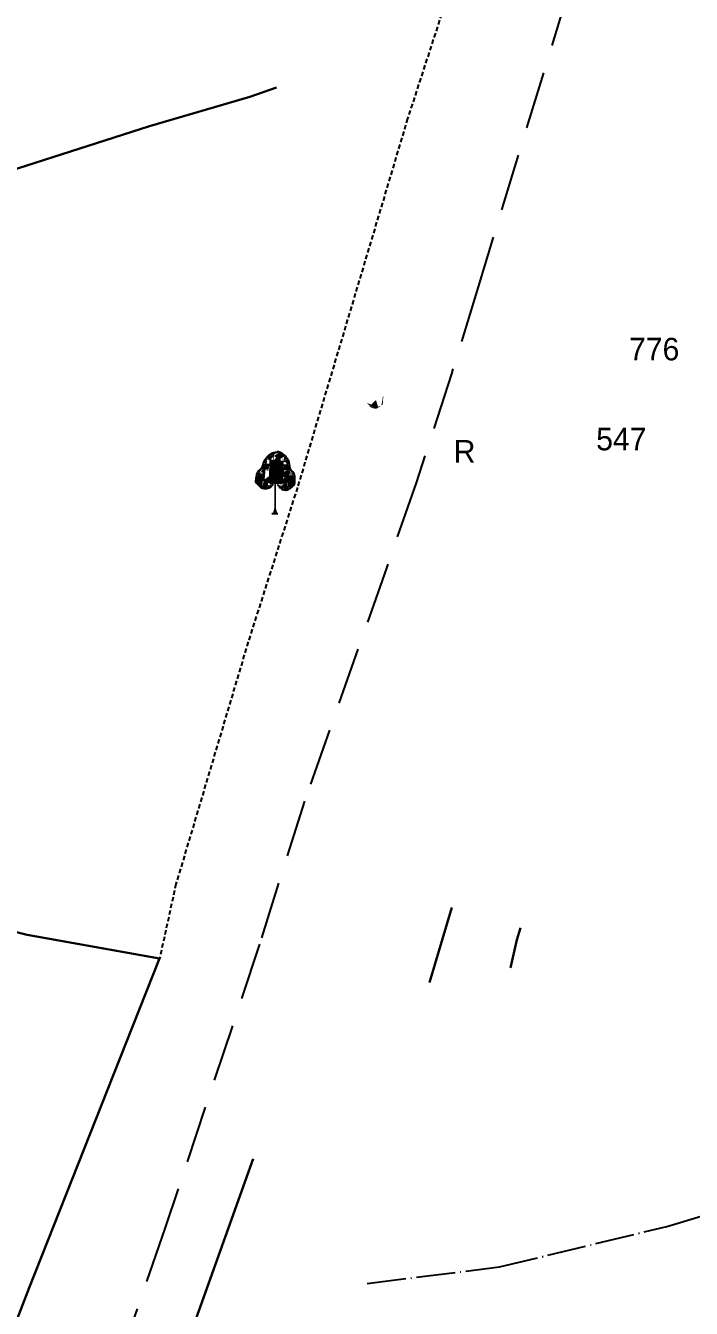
# Model space of a CAD drawing. Header units: millimetres. Extents: x -7906370 to 58235770, y -60992620 to 60.
# Drawn here: x 1690.9 to 1764.7, y -1966.8 to -1824.6 of the extents above; entities that cross this region are included whole.
import ezdxf

# ---------------------------------------------------------------- set-up
doc = ezdxf.new("R2010")
doc.units = ezdxf.units.MM
for name, pattern in [('04b018', [5.49, 4.32, -0.54, 0.09, -0.54]), ('ACAD_ISO02W100', [15, 12, -3]), ('DASHED', [0.75, 0.5, -0.25]), ('DASHED2', [9.525, 6.35, -3.175])]:
    doc.linetypes.add(name, pattern=pattern)
for name, color, linetype in [('Image', 7, 'Continuous'), ('Line_River', 5, 'Continuous'), ('Line_Road', 250, 'ACAD_ISO02W100'), ('Sym_Tree', 92, 'Continuous'), ('Text_Survey_No_Old', 5, 'Continuous')]:
    doc.layers.add(name, color=color, linetype=linetype)
doc.layers.add('Poly_Survey_Bndry', color=250, linetype='Continuous', lineweight=30)
doc.layers.add('Text_Survey_No', color=250, linetype='Continuous', lineweight=0)
doc.styles.get("Standard").update_dxf_attribs({"font": 'SakalBharati.ttf'})
picture_1 = doc.add_image_def('image3.jpg', size_in_pixel=(14448, 10842))
picture_2 = doc.add_image_def('image4.jpg', size_in_pixel=(14330, 10848))
picture_3 = doc.add_image_def('image6.jpg', size_in_pixel=(13892, 10901))

msp = doc.modelspace()

# ---------------------------------------------------------------- linework, layer by layer
at = {"layer": 'Line_River', "linetype": '04b018'}
msp.add_lwpolyline([(1728.8, -1964.02), (1743.46, -1962.19), (1762.02, -1957.7), (1772.48, -1954.57), (1775.46, -1953.61), (1783.56, -1948.49), (1798.48, -1939.57), (1807.4, -1930.35), (1820.7, -1919.75), (1825.19, -1913.98), (1832.04, -1904.05), (1841.78, -1890.97), (1856.13, -1879.14), (1876.39, -1863.8)], dxfattribs=at)
at = {"layer": 'Line_Road', "linetype": 'DASHED'}
msp.add_lwpolyline([(1760.02, -1752.7), (1733.27, -1834.91), (1721.06, -1875.8), (1715.6, -1892.92), (1707.6, -1919.75), (1705.79, -1928.01)], dxfattribs=at)
at = {"layer": 'Line_Road', "linetype": 'DASHED2'}
msp.add_lwpolyline([(1768.76, -1767.51), (1753.89, -1811.63), (1741.08, -1853.55), (1738.13, -1863.22), (1734.21, -1875.29), (1730.92, -1884.73), (1721.84, -1910.57), (1716.85, -1926.42), (1706.42, -1957.82), (1701.68, -1971.42)], dxfattribs=at)
at = {"layer": 'Poly_Survey_Bndry'}
for points in [[(1668.29, -1847.81), (1668.32, -1847.64), (1679.64, -1843.72), (1690.02, -1840.44), (1704.65, -1835.74), (1715.8, -1832.49), (1718.76, -1831.46)], [(1738.19, -1922.34), (1735.71, -1930.65)], [(1688.5, -1971.9), (1691.32, -1964.49), (1696.09, -1952.47), (1701.33, -1939.19), (1705.79, -1928.01), (1691.1, -1925.38), (1688.71, -1924.8)], [(1745.77, -1924.61), (1745.37, -1925.95), (1744.66, -1929.05)], [(1705.67, -1979.41), (1707.02, -1975.74), (1716.15, -1950.22)]]:
    msp.add_lwpolyline(points, dxfattribs=at)
at = {"layer": 'Sym_Tree'}
for p, q in [((1718.83, -1871.89), (1718.59, -1871.92)), ((1718.23, -1878.69), (1718.88, -1878.69))]:
    msp.add_line(p, q, dxfattribs=at)
at = {"layer": 'Sym_Tree', "color": 82, "const_width": 0.8}
for points in [[(1718.71, -1874.99), (1718.81, -1872.37)], [(1718.27, -1875.37), (1718.37, -1872.75)], [(1718.36, -1875.38), (1718.47, -1872.76)], [(1719.04, -1875.43), (1719.14, -1872.81)], [(1717.61, -1874.76), (1717.95, -1875.25)], [(1718.13, -1874.88), (1718.48, -1875.36)], [(1719.96, -1874.99), (1719.46, -1875.32)], [(1719.58, -1874.78), (1719.92, -1875.27)]]:
    msp.add_lwpolyline(points, dxfattribs=at)
at = {"layer": 'Sym_Tree', "color": 34}
msp.add_lwpolyline([(1718.59, -1878.69, 0.48, 0.16, 0), (1718.59, -1878.03, 0.16, 0.16, 0), (1718.59, -1875.34, 0.16, 0.16, 0)], format="xyseb", dxfattribs=at)
at = {"layer": 'Sym_Tree', "color": 82}
msp.add_open_spline([(1718.37, -1875.46), (1718.22, -1875.62), (1717.99, -1875.87), (1717.54, -1875.97), (1717.15, -1875.95), (1716.82, -1875.62), (1716.35, -1875.22), (1716.56, -1874.61), (1716.57, -1874.01), (1717.26, -1873.67), (1717.28, -1872.84), (1717.8, -1872.32), (1718.21, -1871.95), (1718.5, -1871.92), (1718.59, -1871.92)], degree=3, knots=[0, 0, 0, 0, 0.357151, 0.545743, 0.741494, 0.970117, 1.319935, 1.641608, 1.935314, 2.250626, 2.755061, 3.137005, 3.457298, 3.618487, 3.618487, 3.618487, 3.618487], dxfattribs=at)
at = {"layer": 'Sym_Tree', "color": 82, "start_tangent": (1718.593864, -1878.686569), "end_tangent": (1718.593864, -1878.686569)}
msp.add_spline([(1718.83, -1875.46), (1719.26, -1875.93), (1719.58, -1876.06), (1719.94, -1876.06), (1720.3, -1875.86), (1720.75, -1875.42), (1720.76, -1874.83), (1720.71, -1874.3), (1720.34, -1873.86), (1720.13, -1872.98), (1719.76, -1872.39), (1719.33, -1872), (1718.83, -1871.89)], degree=3, dxfattribs=at)
at = {"layer": 'Sym_Tree', "color": 82}
for points in [[(1729.04, -1866.79), (1728.77, -1866.44), (1729.77, -1866.11), (1729.99, -1866.87)], [(1729.4, -1867), (1729.21, -1866.92), (1729.04, -1866.79), (1728.77, -1866.44)], [(1728.79, -1866.43), (1728.79, -1866.43), (1728.97, -1866.52), (1728.78, -1866.43)], [(1729.24, -1866.61), (1729.62, -1867.04), (1729.07, -1866.77), (1729.24, -1866.61)], [(1729.07, -1866.77), (1729.24, -1866.61), (1729.15, -1866.86), (1729.59, -1867.05)], [(1729.77, -1866.11), (1729.99, -1866.87), (1729.24, -1866.61), (1729.62, -1867.04)], [(1730.58, -1865.74), (1730.55, -1865.68), (1730.51, -1866.64), (1730.36, -1866.71)], [(1730.56, -1865.9), (1730.5, -1865.76), (1730.58, -1865.74), (1730.55, -1865.68)], [(1728.75, -1866.92), (1728.75, -1866.92), (1728.75, -1866.92)], [(1729.21, -1866.92), (1729.15, -1866.86), (1729.05, -1866.8), (1729.14, -1866.86)], [(1729.05, -1866.8), (1729.14, -1866.86), (1729.05, -1866.8), (1729.15, -1866.86)], [(1729.05, -1866.8), (1729.15, -1866.86), (1729.21, -1866.92)], [(1729.15, -1866.86), (1729.59, -1867.05), (1729.21, -1866.92), (1729.31, -1866.95)], [(1729.62, -1867.04), (1729.53, -1867.02), (1729.21, -1866.92), (1729.15, -1866.86)], [(1729.21, -1866.92), (1729.15, -1866.86), (1729.15, -1866.86), (1729.4, -1867)], [(1729.15, -1866.86), (1729.4, -1867), (1729.5, -1867.02), (1729.59, -1867.05)], [(1729.5, -1867.02), (1729.59, -1867.05), (1729.21, -1866.92), (1729.15, -1866.86)], [(1729.81, -1867.06), (1729.59, -1867.05), (1729.4, -1867), (1729.21, -1866.92)], [(1729.21, -1866.92), (1729.31, -1866.95), (1729.57, -1867.03), (1729.64, -1866.97)], [(1729.54, -1866.91), (1729.63, -1866.87), (1729.54, -1866.95), (1729.49, -1866.89)], [(1729.54, -1866.95), (1729.49, -1866.89), (1729.59, -1866.87), (1729.58, -1866.89)], [(1729.57, -1867.03), (1729.64, -1866.97), (1729.62, -1867.04), (1729.53, -1867.02)], [(1729.9, -1866.71), (1729.72, -1866.78), (1729.54, -1866.91), (1729.63, -1866.87)], [(1729.8, -1866.82), (1729.54, -1866.95), (1729.7, -1866.87), (1729.68, -1866.72)], [(1729.85, -1866.77), (1729.8, -1866.82), (1729.8, -1866.82), (1729.54, -1866.95)], [(1729.54, -1866.95), (1729.78, -1866.84), (1729.8, -1866.82), (1729.72, -1866.78)], [(1729.59, -1866.87), (1729.58, -1866.89), (1729.54, -1866.95), (1729.78, -1866.84)], [(1730.05, -1866.64), (1729.9, -1866.71), (1729.55, -1866.99), (1729.78, -1866.84)], [(1729.55, -1866.99), (1729.78, -1866.84), (1729.77, -1866.81), (1729.72, -1866.78)], [(1730.25, -1866.82), (1730.17, -1866.78), (1729.81, -1867.06), (1729.59, -1867.05)], [(1729.7, -1866.87), (1729.68, -1866.72), (1729.9, -1866.71), (1729.72, -1866.78)], [(1729.77, -1866.81), (1729.72, -1866.78), (1729.85, -1866.77), (1729.8, -1866.82)], [(1718.6, -1871.92), (1717.88, -1872.26), (1717.58, -1872.52), (1717.42, -1872.8)], [(1717.49, -1872.83), (1717.45, -1872.82), (1717.74, -1872.43), (1717.88, -1872.26)], [(1717.74, -1872.43), (1717.88, -1872.26), (1717.58, -1872.52), (1717.74, -1872.43)], [(1717.62, -1872.57), (1717.68, -1872.52), (1718.6, -1871.92), (1718.4, -1871.94)], [(1717.68, -1872.69), (1718.02, -1872.78), (1717.99, -1872.32), (1718.72, -1872.02)], [(1717.96, -1872.3), (1717.77, -1872.41), (1717.68, -1872.52), (1717.96, -1872.3)], [(1717.99, -1872.32), (1718.72, -1872.02), (1717.99, -1872.32), (1717.77, -1872.41)], [(1717.88, -1872.26), (1718.18, -1872.12), (1717.96, -1872.3), (1717.77, -1872.41)], [(1718.18, -1872.12), (1718.21, -1872), (1718.03, -1872.12), (1717.88, -1872.26)], [(1718.03, -1872.12), (1717.88, -1872.26), (1718.18, -1872.12), (1718.06, -1872.12)], [(1718.18, -1872.12), (1718.06, -1872.12), (1717.88, -1872.26), (1718.18, -1872.12)], [(1719.05, -1871.92), (1718.46, -1872.31), (1718, -1872.32), (1718.6, -1871.92)], [(1718, -1872.32), (1718.6, -1871.92), (1718.8, -1871.92), (1718.68, -1872.06)], [(1718.6, -1871.92), (1718.4, -1871.94), (1718.21, -1872), (1718.03, -1872.12)], [(1718.21, -1872), (1718.03, -1872.12), (1718.32, -1871.98), (1718.4, -1871.94)], [(1718.36, -1871.97), (1718.32, -1871.98), (1718.03, -1872.12), (1718.18, -1872.12)], [(1718.36, -1871.97), (1718.18, -1872.12), (1718.19, -1872.05), (1718.03, -1872.12)], [(1718.03, -1872.12), (1718.18, -1872.12), (1718.3, -1872), (1718.31, -1871.98)], [(1718.19, -1872.05), (1718.03, -1872.12), (1718.18, -1872.12), (1718.21, -1872)], [(1718.13, -1872.52), (1718.41, -1872.3), (1719.05, -1871.92), (1719.22, -1872.8)], [(1718.45, -1872.36), (1718.46, -1872.31), (1718.13, -1872.52), (1718.41, -1872.3)], [(1718.29, -1872), (1718.29, -1872), (1718.36, -1871.97), (1718.18, -1872.12)], [(1718.3, -1872), (1718.31, -1871.98), (1718.2, -1872.01), (1718.18, -1872.12)], [(1718.2, -1872.01), (1718.18, -1872.12), (1718.31, -1871.98), (1718.27, -1872)], [(1718.32, -1871.98), (1718.4, -1871.94), (1718.2, -1872.01), (1718.4, -1871.94)], [(1718.2, -1872.01), (1718.4, -1871.94), (1718.36, -1871.97), (1718.32, -1871.98)], [(1718.31, -1871.98), (1718.27, -1872), (1718.29, -1872)], [(1719.05, -1871.92), (1719.22, -1872.8), (1718.48, -1872.78), (1718.45, -1872.32)], [(1719.43, -1872.05), (1719.25, -1871.96), (1718.45, -1872.32), (1718.46, -1872.36)], [(1718.6, -1871.92), (1718.83, -1871.89), (1719.05, -1871.92), (1718.46, -1872.31)], [(1718.8, -1871.92), (1718.68, -1872.06), (1718.53, -1872.1), (1718.64, -1872)], [(1718.53, -1872.1), (1718.64, -1872), (1718.68, -1872.06), (1718.53, -1872.1)], [(1718.68, -1872.06), (1718.53, -1872.1), (1718.56, -1872.04), (1718.64, -1872)], [(1718.54, -1872.1), (1718.56, -1872.04), (1718.64, -1872), (1718.59, -1871.92)], [(1718.64, -1872), (1718.59, -1871.92), (1718.8, -1871.92), (1718.64, -1872)], [(1718.8, -1871.92), (1718.64, -1872), (1718.83, -1871.89), (1719.05, -1871.92)], [(1719.89, -1872.64), (1719.64, -1872.37), (1719.05, -1871.92), (1718.77, -1872.77)], [(1719.05, -1871.92), (1718.77, -1872.77), (1719.51, -1872.85), (1719.6, -1872.39)], [(1718.87, -1872.02), (1718.79, -1871.96), (1718.98, -1872.06), (1718.79, -1871.96)], [(1718.98, -1872.06), (1718.79, -1871.96), (1718.83, -1872), (1718.87, -1872.02)], [(1718.83, -1871.89), (1719.05, -1871.92), (1719.33, -1872.02), (1719.25, -1871.96)], [(1718.88, -1872.02), (1718.91, -1872.04), (1718.89, -1872.04)], [(1719.87, -1872.8), (1719.51, -1872.85), (1719.6, -1872.39), (1718.91, -1872.01)], [(1719.6, -1872.39), (1718.91, -1872.01), (1719.6, -1872.39), (1719.82, -1872.51)], [(1719.05, -1871.92), (1719.72, -1872.35), (1719.99, -1872.65), (1720.11, -1872.94)], [(1719.94, -1872.69), (1719.89, -1872.64), (1719.05, -1871.92), (1719.25, -1871.96)], [(1719.05, -1871.92), (1719.25, -1871.96), (1719.43, -1872.05), (1719.59, -1872.19)], [(1719.43, -1872.05), (1719.59, -1872.19), (1719.33, -1872.02), (1719.25, -1871.96)], [(1719.28, -1872), (1719.33, -1872.02), (1719.59, -1872.19), (1719.44, -1872.17)], [(1719.35, -1872.04), (1719.35, -1872.04), (1719.28, -1872), (1719.44, -1872.17)], [(1719.28, -1872), (1719.44, -1872.17), (1719.44, -1872.1), (1719.59, -1872.19)], [(1719.59, -1872.19), (1719.44, -1872.17), (1719.34, -1872.04), (1719.33, -1872.02)], [(1719.34, -1872.04), (1719.33, -1872.02), (1719.44, -1872.06), (1719.44, -1872.17)], [(1719.44, -1872.06), (1719.44, -1872.17), (1719.33, -1872.02), (1719.37, -1872.04)], [(1719.44, -1872.1), (1719.59, -1872.19), (1719.44, -1872.17), (1719.43, -1872.05)], [(1719.44, -1872.17), (1719.43, -1872.05), (1719.59, -1872.19), (1719.72, -1872.35)], [(1719.59, -1872.19), (1719.72, -1872.35), (1719.44, -1872.17), (1719.56, -1872.19)], [(1719.44, -1872.17), (1719.56, -1872.19), (1719.72, -1872.35), (1719.44, -1872.17)], [(1719.72, -1872.35), (1719.44, -1872.17), (1719.64, -1872.37), (1719.82, -1872.51)], [(1716.91, -1873.83), (1716.92, -1873.86), (1717.03, -1873.73), (1717.17, -1873.64)], [(1717.18, -1873.79), (1717.17, -1873.64), (1716.92, -1873.97)], [(1717.03, -1873.73), (1717.17, -1873.64), (1716.92, -1873.97), (1716.92, -1873.86)], [(1716.92, -1873.97), (1716.92, -1873.86), (1716.98, -1873.94), (1717.17, -1873.64)], [(1716.98, -1873.94), (1717.17, -1873.64), (1717.18, -1873.79), (1717.29, -1873.79)], [(1717.03, -1873.73), (1717.17, -1873.64), (1717.28, -1873.34), (1717.24, -1873.34)], [(1717.16, -1873.54), (1717.16, -1873.54), (1717.03, -1873.73), (1717.17, -1873.64)], [(1717.18, -1873.79), (1717.18, -1873.79), (1717.18, -1873.79), (1717.17, -1873.64)], [(1717.17, -1873.85), (1717.18, -1873.79), (1717.2, -1873.68), (1717.17, -1873.64)], [(1717.48, -1873.14), (1717.28, -1873.34), (1717.34, -1873.77), (1717.18, -1873.79)], [(1717.18, -1873.61), (1717.2, -1873.68), (1717.28, -1873.34), (1717.33, -1873.53)], [(1717.22, -1873.44), (1717.19, -1873.49), (1717.18, -1873.61), (1717.2, -1873.68)], [(1717.19, -1873.56), (1717.2, -1873.68), (1717.36, -1873.09), (1717.38, -1873.03)], [(1717.28, -1873.34), (1717.24, -1873.34), (1717.22, -1873.44), (1717.19, -1873.49)], [(1717.22, -1873.44), (1717.28, -1873.34), (1717.19, -1873.56), (1717.2, -1873.68)], [(1717.28, -1873.34), (1717.33, -1873.53), (1717.22, -1873.44), (1717.28, -1873.34)], [(1717.3, -1873.17), (1717.24, -1873.34), (1717.49, -1872.83), (1717.45, -1872.82)], [(1717.36, -1872.95), (1717.31, -1873.1), (1717.3, -1873.17), (1717.24, -1873.34)], [(1717.34, -1873.08), (1717.36, -1873.04), (1717.24, -1873.34), (1717.27, -1873.34)], [(1717.3, -1873.26), (1717.24, -1873.34), (1717.31, -1873.1), (1717.36, -1873.09)], [(1717.29, -1873.29), (1717.31, -1873.19), (1717.3, -1873.26), (1717.24, -1873.34)], [(1717.24, -1873.34), (1717.27, -1873.34), (1717.29, -1873.28), (1717.3, -1873.26)], [(1717.58, -1872.52), (1717.42, -1872.8), (1717.34, -1873.08), (1717.28, -1873.34)], [(1717.7, -1872.92), (1717.45, -1872.82), (1717.48, -1873.14), (1717.28, -1873.34)], [(1717.34, -1873.08), (1717.28, -1873.34), (1717.64, -1873.2), (1717.7, -1872.92)], [(1717.33, -1873.11), (1717.36, -1872.95), (1717.29, -1873.29), (1717.31, -1873.19)], [(1717.29, -1873.28), (1717.3, -1873.26), (1717.31, -1873.19), (1717.36, -1873.04)], [(1717.31, -1873.1), (1717.36, -1873.09), (1717.36, -1872.95), (1717.31, -1873.1)], [(1717.36, -1872.94), (1717.42, -1872.8), (1717.33, -1873.11), (1717.36, -1872.95)], [(1717.36, -1873.09), (1717.38, -1873.03), (1717.34, -1873.08), (1717.36, -1873.04)], [(1717.34, -1873.77), (1717.87, -1873.72), (1717.48, -1873.14), (1717.73, -1873.51)], [(1717.48, -1873.14), (1717.73, -1873.51), (1717.87, -1873.72), (1717.34, -1873.77)], [(1717.94, -1873.36), (1717.87, -1873.72), (1717.34, -1873.77), (1717.87, -1873.72)], [(1717.87, -1873.72), (1717.34, -1873.77), (1717.62, -1873.81)], [(1717.7, -1872.92), (1717.55, -1872.59), (1717.42, -1872.8), (1717.36, -1873.04)], [(1717.42, -1872.8), (1717.36, -1873.04), (1717.48, -1873.14), (1717.7, -1872.92)], [(1717.36, -1873.04), (1717.39, -1872.88), (1717.42, -1872.8), (1717.39, -1872.88)], [(1717.42, -1872.8), (1717.39, -1872.88), (1717.36, -1872.94), (1717.42, -1872.8)], [(1717.36, -1872.94), (1717.36, -1872.94), (1717.36, -1873.04), (1717.39, -1872.88)], [(1717.48, -1873.14), (1717.7, -1872.92), (1717.7, -1872.92), (1717.45, -1872.82)], [(1718, -1873.16), (1718.37, -1873.16), (1717.94, -1873.36), (1717.48, -1873.14)], [(1717.94, -1873.36), (1717.48, -1873.14), (1717.94, -1873.36), (1717.87, -1873.72)], [(1717.64, -1873.2), (1717.7, -1872.92), (1717.7, -1872.92), (1717.55, -1872.59)], [(1717.68, -1872.52), (1717.64, -1872.48), (1717.57, -1872.63), (1717.59, -1872.67)], [(1717.57, -1872.63), (1717.59, -1872.67), (1717.62, -1872.57), (1717.68, -1872.52)], [(1717.58, -1872.52), (1717.74, -1872.43), (1717.68, -1872.52), (1717.64, -1872.48)], [(1717.7, -1872.92), (1717.59, -1872.67), (1717.66, -1872.52), (1717.99, -1872.32)], [(1717.67, -1872.6), (1717.6, -1872.63), (1717.59, -1872.67), (1717.67, -1872.6)], [(1717.59, -1872.67), (1717.67, -1872.6), (1718.44, -1872.96), (1718.72, -1873.07)], [(1717.67, -1872.6), (1717.66, -1872.55), (1717.67, -1872.6), (1717.6, -1872.63)], [(1717.62, -1873.81), (1718.1, -1873.81), (1718.65, -1873.44), (1718.75, -1873.08)], [(1717.66, -1872.52), (1717.99, -1872.32), (1718.02, -1872.78), (1717.67, -1872.6)], [(1717.92, -1872.36), (1717.99, -1872.32), (1717.67, -1872.6), (1717.66, -1872.55)], [(1718.02, -1872.78), (1717.67, -1872.6), (1717.68, -1872.69), (1718.02, -1872.78)], [(1717.99, -1872.32), (1717.77, -1872.41), (1717.71, -1872.56), (1717.76, -1872.59)], [(1717.71, -1872.56), (1717.76, -1872.59), (1717.92, -1872.36), (1717.99, -1872.32)], [(1718, -1873.16), (1717.94, -1873.36), (1717.94, -1873.36), (1718, -1873.16)], [(1718.44, -1872.96), (1718.72, -1873.07), (1718, -1873.16), (1718.37, -1873.16)], [(1719.22, -1872.8), (1718.48, -1872.78), (1718.16, -1872.92), (1718.04, -1872.67)], [(1718.4, -1873.36), (1718.46, -1873.16), (1719.2, -1874.55), (1718.12, -1874.59)], [(1719.22, -1872.8), (1718.48, -1872.78), (1718.46, -1873.16), (1718.4, -1873.36)], [(1718.45, -1872.32), (1718.46, -1872.36), (1718.46, -1872.31)], [(1718.46, -1872.31), (1718.46, -1872.31), (1718.45, -1872.36), (1718.46, -1872.31)], [(1718.48, -1872.78), (1718.45, -1872.32), (1719.22, -1872.8), (1718.48, -1872.78)], [(1719.1, -1873.44), (1719.2, -1873.08), (1719.22, -1872.8), (1718.48, -1872.78)], [(1719.52, -1873.44), (1719.48, -1873.23), (1718.57, -1874.51), (1719.64, -1874.69)], [(1718.81, -1873.43), (1718.76, -1873.05), (1718.77, -1872.77), (1719.51, -1872.85)], [(1719.78, -1873.92), (1719.3, -1873.85), (1718.81, -1873.43), (1718.76, -1873.05)], [(1719.51, -1872.85), (1719.6, -1872.39), (1718.77, -1872.77), (1719.51, -1872.85)], [(1718.77, -1872.77), (1719.51, -1872.85), (1719.48, -1873.23), (1719.52, -1873.44)], [(1718.77, -1872.77), (1719.51, -1872.85), (1719.81, -1873.03), (1719.96, -1872.79)], [(1719.96, -1872.79), (1719.89, -1872.72), (1719.08, -1872.97), (1718.79, -1873.05)], [(1719.08, -1872.97), (1718.79, -1873.05), (1719.48, -1873.23), (1719.12, -1873.18)], [(1719.48, -1873.23), (1719.12, -1873.18), (1719.52, -1873.44), (1720, -1873.27)], [(1719.48, -1873.23), (1719.52, -1873.44), (1719.52, -1873.44), (1719.48, -1873.23)], [(1719.91, -1872.64), (1719.6, -1872.39), (1719.51, -1872.85), (1719.89, -1872.72)], [(1719.51, -1872.85), (1719.89, -1872.72), (1719.87, -1872.8), (1719.51, -1872.85)], [(1719.52, -1873.44), (1720, -1873.27), (1719.52, -1873.44), (1719.55, -1873.8)], [(1719.52, -1873.44), (1719.55, -1873.8), (1720.07, -1873.91), (1719.55, -1873.8)], [(1720.07, -1873.91), (1719.55, -1873.8), (1720, -1873.27), (1719.71, -1873.61)], [(1720, -1873.27), (1719.71, -1873.61), (1719.55, -1873.8), (1720.07, -1873.91)], [(1719.81, -1873.03), (1719.96, -1872.79), (1719.91, -1872.64), (1719.6, -1872.39)], [(1719.6, -1872.39), (1719.82, -1872.51), (1719.85, -1872.67), (1719.8, -1872.7)], [(1719.85, -1872.67), (1719.8, -1872.7), (1719.67, -1872.44), (1719.6, -1872.39)], [(1719.67, -1872.44), (1719.6, -1872.39), (1719.89, -1872.72), (1719.9, -1872.67)], [(1719.64, -1872.37), (1719.82, -1872.51), (1719.89, -1872.64), (1719.64, -1872.37)], [(1719.65, -1872.94), (1719.67, -1873.03), (1719.7, -1873.09), (1719.65, -1872.94)], [(1720.04, -1872.96), (1720.07, -1872.96), (1719.84, -1872.53), (1719.72, -1872.35)], [(1719.84, -1872.53), (1719.72, -1872.35), (1719.99, -1872.65), (1719.84, -1872.53)], [(1719.84, -1873.32), (1719.81, -1873.03), (1719.81, -1873.03), (1720.01, -1872.72)], [(1719.81, -1873.03), (1720.01, -1872.72), (1720.11, -1872.94), (1720.14, -1873.19)], [(1720.11, -1872.94), (1720.14, -1873.19), (1720, -1873.27), (1719.81, -1873.03)], [(1720, -1873.27), (1719.81, -1873.03), (1719.81, -1873.03), (1720.07, -1872.96)], [(1719.81, -1873.03), (1720.07, -1872.96), (1720, -1873.27), (1720.18, -1873.5)], [(1720.15, -1873.23), (1720.18, -1873.5), (1719.84, -1873.32), (1719.81, -1873.03)], [(1719.99, -1872.65), (1719.84, -1872.53), (1719.89, -1872.64), (1719.93, -1872.6)], [(1719.89, -1872.64), (1719.93, -1872.6), (1719.99, -1872.75), (1719.96, -1872.79)], [(1719.99, -1872.75), (1719.96, -1872.79), (1719.94, -1872.69), (1719.89, -1872.64)], [(1719.89, -1872.72), (1719.9, -1872.67), (1719.89, -1872.72), (1719.95, -1872.75)], [(1719.89, -1872.72), (1719.95, -1872.75), (1719.96, -1872.79), (1719.89, -1872.72)], [(1719.99, -1872.65), (1720.11, -1872.94), (1720.15, -1873.23), (1720.18, -1873.5)], [(1720, -1873.27), (1720.18, -1873.5), (1720.07, -1873.91), (1720.22, -1873.95)], [(1720.18, -1873.33), (1720.22, -1873.51), (1720.04, -1872.96), (1720.07, -1872.96)], [(1720.14, -1873.19), (1720.12, -1873.03), (1720.11, -1872.94), (1720.12, -1873.03)], [(1720.15, -1873.09), (1720.11, -1872.94), (1720.16, -1873.26), (1720.15, -1873.1)], [(1720.24, -1873.78), (1720.21, -1873.84), (1720.18, -1873.5), (1720.11, -1873.68)], [(1720.18, -1873.5), (1720.11, -1873.68), (1720.23, -1873.6), (1720.18, -1873.5)], [(1720.15, -1873.09), (1720.15, -1873.09), (1720.14, -1873.19), (1720.12, -1873.03)], [(1720.24, -1873.72), (1720.21, -1873.84), (1720.13, -1873.24), (1720.12, -1873.18)], [(1720.13, -1873.24), (1720.12, -1873.18), (1720.15, -1873.23), (1720.14, -1873.19)], [(1720.18, -1873.25), (1720.13, -1873.24), (1720.15, -1873.1), (1720.18, -1873.25)], [(1720.17, -1873.42), (1720.22, -1873.51), (1720.18, -1873.25), (1720.13, -1873.24)], [(1720.15, -1873.23), (1720.14, -1873.19), (1720.22, -1873.51), (1720.19, -1873.5)], [(1720.17, -1873.44), (1720.17, -1873.42), (1720.16, -1873.35), (1720.14, -1873.19)], [(1720.16, -1873.26), (1720.15, -1873.1), (1720.18, -1873.45), (1720.16, -1873.35)], [(1720.15, -1873.1), (1720.18, -1873.25), (1720.18, -1873.33), (1720.22, -1873.51)], [(1720.18, -1873.45), (1720.16, -1873.35), (1720.17, -1873.42), (1720.22, -1873.51)], [(1720.22, -1873.51), (1720.19, -1873.5), (1720.17, -1873.44), (1720.17, -1873.42)], [(1720.38, -1873.91), (1720.25, -1873.81), (1720.18, -1873.5), (1720.22, -1873.51)], [(1720.18, -1873.5), (1720.22, -1873.51), (1720.23, -1873.6), (1720.25, -1873.66)], [(1720.23, -1873.6), (1720.18, -1873.5), (1720.24, -1873.72), (1720.21, -1873.84)], [(1720.23, -1873.6), (1720.25, -1873.66), (1720.24, -1873.78), (1720.21, -1873.84)], [(1720.21, -1873.84), (1720.25, -1873.81), (1720.27, -1873.72), (1720.27, -1873.71)], [(1720.27, -1873.72), (1720.27, -1873.71), (1720.38, -1873.91), (1720.25, -1873.81)], [(1716.72, -1874.22), (1716.55, -1874.43), (1716.46, -1875.02), (1717.28, -1875.09)], [(1716.52, -1874.84), (1716.46, -1875.02), (1716.55, -1874.43), (1716.48, -1874.83)], [(1716.52, -1874.84), (1716.52, -1874.84), (1716.52, -1874.84), (1716.46, -1875.02)], [(1716.46, -1875.02), (1717.28, -1875.09), (1717.25, -1875.93), (1717.08, -1875.84)], [(1716.58, -1875.4), (1716.48, -1875.22), (1716.46, -1875.02), (1717.1, -1875.76)], [(1716.46, -1875.02), (1717.1, -1875.76), (1717.09, -1875.8), (1716.88, -1875.64)], [(1716.93, -1875.61), (1716.88, -1875.64), (1716.46, -1875.02), (1716.93, -1875.61)], [(1716.46, -1875.02), (1716.93, -1875.61), (1716.93, -1875.61), (1716.48, -1875.22)], [(1716.62, -1875.43), (1716.48, -1875.22), (1716.49, -1875.23), (1716.46, -1875.02)], [(1716.49, -1875.23), (1716.46, -1875.02), (1716.48, -1875.21), (1716.54, -1875.27)], [(1716.48, -1875.21), (1716.54, -1875.27), (1716.55, -1874.43), (1716.63, -1874.49)], [(1716.55, -1874.43), (1716.48, -1874.83), (1716.63, -1874.49), (1716.63, -1874.47)], [(1716.55, -1874.43), (1716.63, -1874.49), (1716.52, -1874.84)], [(1716.68, -1874.05), (1716.61, -1874.18), (1716.57, -1874.33), (1716.55, -1874.43)], [(1716.57, -1874.33), (1716.55, -1874.43), (1716.74, -1874.51), (1716.93, -1874.14)], [(1716.67, -1874.25), (1716.67, -1874.25), (1716.72, -1874.22), (1716.55, -1874.43)], [(1716.86, -1874.05), (1716.88, -1874.65), (1716.56, -1874.41), (1716.88, -1874.65)], [(1716.56, -1874.41), (1716.88, -1874.65), (1717.04, -1874.23), (1716.93, -1874.14)], [(1716.61, -1874.29), (1716.58, -1874.3), (1716.57, -1874.33), (1716.66, -1874.23)], [(1716.57, -1874.33), (1716.66, -1874.23), (1716.66, -1874.23)], [(1716.67, -1874.25), (1716.58, -1874.3), (1716.64, -1874.27), (1716.64, -1874.15)], [(1716.64, -1874.27), (1716.64, -1874.15), (1716.61, -1874.29), (1716.58, -1874.3)], [(1716.6, -1874.36), (1716.6, -1874.36), (1716.67, -1874.25), (1716.58, -1874.3)], [(1716.83, -1874.08), (1716.75, -1874.06), (1716.64, -1874.15), (1716.6, -1874.36)], [(1716.64, -1874.15), (1716.6, -1874.36), (1716.69, -1874.23), (1716.72, -1874.12)], [(1716.69, -1874.3), (1716.69, -1874.23), (1716.6, -1874.36)], [(1716.92, -1873.97), (1716.85, -1873.98), (1716.68, -1874.05), (1716.61, -1874.18)], [(1716.66, -1874.53), (1716.7, -1874.47), (1716.62, -1875.43), (1716.76, -1875.51)], [(1716.65, -1874.42), (1717.03, -1874.32), (1716.67, -1874.37), (1716.63, -1874.49)], [(1716.67, -1874.37), (1716.63, -1874.49), (1716.66, -1874.69), (1716.74, -1874.55)], [(1716.63, -1874.49), (1716.63, -1874.47), (1717.28, -1875.09), (1717.13, -1874.95)], [(1716.72, -1874.12), (1716.75, -1874.06), (1716.64, -1874.15), (1716.68, -1874.05)], [(1716.64, -1874.15), (1716.68, -1874.05), (1716.69, -1874.3), (1716.69, -1874.23)], [(1716.74, -1874.55), (1716.75, -1874.61), (1716.65, -1874.42), (1717.03, -1874.32)], [(1716.66, -1874.23), (1716.66, -1874.23), (1716.67, -1874.25)], [(1716.66, -1874.69), (1716.74, -1874.55), (1716.66, -1874.53), (1716.7, -1874.47)], [(1716.78, -1874.08), (1717.36, -1873.88), (1716.68, -1874.04), (1716.74, -1873.98)], [(1716.68, -1874.04), (1716.74, -1873.98), (1716.79, -1873.94), (1716.85, -1873.88)], [(1716.83, -1874.12), (1716.69, -1874.23), (1716.9, -1874.09), (1716.86, -1874.05)], [(1716.69, -1874.23), (1716.72, -1874.12), (1716.83, -1874.08)], [(1716.74, -1874.51), (1716.93, -1874.14), (1716.83, -1874.12), (1716.69, -1874.23)], [(1716.83, -1874.08), (1716.83, -1874.08), (1716.72, -1874.12), (1716.75, -1874.06)], [(1716.88, -1874.65), (1716.88, -1874.65), (1716.8, -1874.87), (1716.74, -1874.51)], [(1716.8, -1874.87), (1716.74, -1874.51), (1717.13, -1874.95), (1716.86, -1874.69)], [(1716.89, -1874.67), (1716.75, -1874.61), (1716.74, -1874.55), (1716.75, -1874.61)], [(1716.85, -1873.89), (1716.79, -1873.94), (1716.75, -1873.98), (1716.82, -1873.97)], [(1716.75, -1873.98), (1716.82, -1873.97), (1716.85, -1873.98), (1716.92, -1873.97)], [(1716.88, -1874.07), (1716.93, -1874.03), (1716.83, -1874.08), (1716.75, -1874.06)], [(1716.86, -1874.69), (1716.94, -1874.73), (1716.89, -1874.67), (1716.75, -1874.61)], [(1716.9, -1874.09), (1716.86, -1874.05), (1716.78, -1874.08), (1717.36, -1873.88)], [(1716.79, -1873.94), (1716.85, -1873.88), (1716.91, -1873.83), (1716.94, -1873.95)], [(1716.91, -1873.83), (1716.94, -1873.95), (1716.85, -1873.98), (1716.79, -1873.94)], [(1716.85, -1873.98), (1716.79, -1873.94), (1716.85, -1873.88), (1716.86, -1873.94)], [(1716.79, -1873.94), (1716.85, -1873.94), (1716.85, -1873.89), (1716.79, -1873.94)], [(1716.85, -1873.94), (1716.85, -1873.94), (1716.79, -1873.94), (1716.85, -1873.94)], [(1716.88, -1873.9), (1716.82, -1873.97), (1717.03, -1873.73)], [(1716.94, -1873.95), (1716.85, -1873.94), (1716.88, -1873.9), (1716.82, -1873.97)], [(1716.85, -1873.88), (1716.86, -1873.94), (1716.85, -1873.89), (1716.88, -1873.9)], [(1716.85, -1873.89), (1716.88, -1873.9), (1716.85, -1873.94)], [(1716.85, -1873.98), (1716.92, -1873.97), (1716.94, -1873.95), (1716.85, -1873.94)], [(1716.92, -1873.97), (1716.92, -1873.97), (1716.92, -1873.97), (1716.85, -1873.98)], [(1717.04, -1874.23), (1716.94, -1874.02), (1716.86, -1874.05), (1716.88, -1874.65)], [(1716.94, -1874.02), (1716.94, -1874.13), (1716.86, -1874.05), (1716.94, -1874.02)], [(1716.86, -1874.05), (1716.94, -1874.02), (1716.93, -1874.12), (1716.86, -1874.08)], [(1716.93, -1874.12), (1716.86, -1874.08), (1716.93, -1874.12), (1716.94, -1874.03)], [(1717.01, -1874.31), (1716.92, -1874.27), (1717.01, -1874.31), (1716.86, -1874.26)], [(1717.01, -1874.31), (1716.86, -1874.26), (1717.01, -1874.31), (1716.88, -1874.65)], [(1717.18, -1874.51), (1716.96, -1874.74), (1716.86, -1874.69), (1716.94, -1874.73)], [(1717.13, -1874.95), (1716.86, -1874.69), (1716.88, -1874.65), (1717.13, -1874.81)], [(1717.53, -1873.79), (1717.42, -1874.99), (1716.88, -1874.65), (1717.16, -1874.07)], [(1717.42, -1874.99), (1716.88, -1874.65), (1716.92, -1873.97), (1717.16, -1873.92)], [(1716.93, -1874.12), (1716.94, -1874.03), (1716.88, -1874.07), (1716.93, -1874.03)], [(1716.88, -1874.65), (1717.16, -1874.07), (1717.12, -1874.89), (1717.12, -1875.21)], [(1717.01, -1874.31), (1716.88, -1874.65), (1716.93, -1874.14), (1717.04, -1874.23)], [(1717.04, -1874.23), (1717.1, -1874.35), (1716.88, -1874.65), (1717.03, -1874.32)], [(1716.88, -1874.65), (1717.03, -1874.32), (1717.01, -1874.31), (1716.92, -1874.27)], [(1717.28, -1875.09), (1717.13, -1874.95), (1717.4, -1874.51), (1716.88, -1874.65)], [(1717.4, -1874.51), (1716.88, -1874.65), (1716.88, -1874.65)], [(1716.88, -1874.65), (1716.88, -1874.65), (1717.18, -1874.51), (1716.96, -1874.74)], [(1716.88, -1874.65), (1717.13, -1874.81), (1716.88, -1874.65), (1717.04, -1874.64)], [(1716.88, -1874.65), (1717.04, -1874.64), (1716.88, -1874.65)], [(1717.42, -1874.99), (1717.12, -1874.89), (1717.42, -1874.99), (1716.88, -1874.65)], [(1717.03, -1873.73), (1717.03, -1873.73), (1716.91, -1873.83), (1716.92, -1873.86)], [(1717.04, -1874.23), (1716.93, -1874.14), (1717.04, -1874.23), (1716.91, -1874.27)], [(1717.04, -1874.23), (1716.91, -1874.27), (1717.04, -1874.23), (1717.1, -1874.35)], [(1716.92, -1873.97), (1717.16, -1873.92), (1717.34, -1873.77), (1717.16, -1873.92)], [(1716.92, -1873.97), (1716.92, -1873.97), (1716.92, -1873.97)], [(1716.92, -1873.97), (1716.92, -1873.97), (1716.92, -1873.97)], [(1716.93, -1874.14), (1716.98, -1874.1), (1716.94, -1874.02), (1716.94, -1874.13)], [(1716.93, -1874.14), (1717.04, -1874.23), (1716.93, -1874.14), (1716.98, -1874.1)], [(1717.15, -1873.95), (1717.16, -1874.07), (1717.04, -1874.23), (1716.94, -1874.02)], [(1717.17, -1873.85), (1717.18, -1873.79), (1716.98, -1873.94), (1717.17, -1873.85)], [(1716.98, -1873.94), (1717.17, -1873.85), (1717.18, -1873.79), (1717, -1873.91)], [(1717.18, -1873.79), (1717, -1873.91), (1717.17, -1873.85), (1717.18, -1873.79)], [(1717.16, -1874.07), (1717.15, -1873.95), (1717.06, -1874.27), (1717.04, -1874.23)], [(1717.06, -1874.27), (1717.04, -1874.23), (1717.2, -1874.23), (1717.15, -1874.3)], [(1717.1, -1874.35), (1717.15, -1874.3), (1717.16, -1874.07), (1717.15, -1873.95)], [(1717.14, -1874.43), (1717.23, -1874.49), (1717.1, -1874.35), (1717.15, -1874.3)], [(1718.06, -1875.77), (1718.37, -1875.46), (1717.42, -1874.99), (1717.11, -1875.72)], [(1717.42, -1874.99), (1717.11, -1875.72), (1717.88, -1875.56), (1717.44, -1875.93)], [(1717.12, -1874.89), (1717.12, -1875.21), (1717.12, -1875.21), (1717.4, -1875.24)], [(1717.12, -1875.21), (1717.4, -1875.24), (1717.42, -1874.99), (1717.12, -1874.89)], [(1717.29, -1874.29), (1717.15, -1874.3), (1717.14, -1874.43), (1717.23, -1874.49)], [(1717.18, -1874.51), (1717.14, -1874.43), (1717.15, -1874.3), (1717.23, -1874.49)], [(1717.42, -1874.99), (1717.26, -1875.01), (1717.18, -1874.51), (1717.14, -1874.43)], [(1717.2, -1874.23), (1717.16, -1874.07), (1717.16, -1874.07), (1717.15, -1873.95)], [(1717.16, -1874.07), (1717.15, -1873.95), (1717.15, -1873.95), (1717.25, -1873.96)], [(1717.15, -1873.95), (1717.25, -1873.96), (1717.15, -1873.95), (1717.16, -1874.07)], [(1717.2, -1874.23), (1717.15, -1874.3), (1717.42, -1874.99), (1717.26, -1875.01)], [(1717.15, -1874.3), (1717.23, -1874.49), (1717.29, -1874.29), (1717.15, -1874.3)], [(1717.15, -1874.3), (1717.23, -1874.49), (1717.15, -1874.3), (1717.23, -1874.49)], [(1717.34, -1873.77), (1717.16, -1873.92), (1717.16, -1874.07), (1717.16, -1873.92)], [(1717.53, -1873.79), (1717.34, -1873.77), (1717.2, -1874.23), (1717.16, -1874.07)], [(1717.16, -1874.07), (1717.16, -1873.92), (1717.18, -1873.79)], [(1717.18, -1873.79), (1717.29, -1873.79), (1717.17, -1873.85), (1717.18, -1873.79)], [(1717.34, -1873.77), (1717.18, -1873.79), (1717.62, -1873.81), (1718.1, -1873.81)], [(1717.18, -1873.79), (1717.18, -1873.79), (1717.18, -1873.79)], [(1717.53, -1873.79), (1717.81, -1873.97), (1717.53, -1873.79), (1717.34, -1873.77)], [(1717.81, -1873.97), (1717.85, -1873.81), (1717.53, -1873.79), (1717.81, -1873.97)], [(1717.62, -1873.81), (1717.62, -1873.81), (1717.81, -1873.97), (1717.85, -1873.81)], [(1719.2, -1874.55), (1718.12, -1874.59), (1717.99, -1873.79), (1717.87, -1874.99)], [(1718.57, -1874.51), (1719.64, -1874.69), (1719.87, -1873.92), (1719.83, -1875.12)], [(1719.1, -1875.8), (1718.83, -1875.46), (1719.83, -1875.12), (1720.04, -1875.88)], [(1719.33, -1873.92), (1719.33, -1873.92), (1719.12, -1874.05), (1719.1, -1873.89)], [(1720.07, -1873.91), (1720.22, -1873.95), (1719.78, -1873.92), (1719.3, -1873.85)], [(1719.83, -1875.12), (1720.04, -1875.88), (1719.3, -1875.62), (1719.68, -1876.05)], [(1719.55, -1873.8), (1720.07, -1873.91), (1719.78, -1873.92)], [(1719.57, -1874.05), (1719.55, -1873.89), (1719.87, -1873.92), (1719.57, -1874.05)], [(1719.87, -1873.92), (1719.57, -1874.05), (1719.87, -1873.92), (1720.07, -1873.91)], [(1720.14, -1875.06), (1720.1, -1875.38), (1720.1, -1875.38), (1719.82, -1875.36)], [(1720.1, -1875.38), (1719.82, -1875.36), (1719.83, -1875.12), (1720.14, -1875.06)], [(1719.87, -1873.92), (1719.83, -1875.12), (1720.41, -1874.85), (1720.21, -1874.24)], [(1719.83, -1875.12), (1720.41, -1874.85), (1720.46, -1874.17), (1720.22, -1874.09)], [(1720.14, -1874.39), (1720.19, -1874.46), (1719.83, -1875.12), (1719.99, -1875.16)], [(1719.83, -1875.12), (1719.99, -1875.16), (1720.13, -1874.67), (1720.17, -1874.6)], [(1719.83, -1875.12), (1720.14, -1875.06), (1719.83, -1875.12), (1720.41, -1874.85)], [(1719.87, -1873.92), (1720.07, -1873.91), (1720.14, -1874.39), (1720.21, -1874.24)], [(1719.95, -1875.24), (1720.12, -1875.11), (1719.91, -1874.65), (1720.41, -1874.85)], [(1719.91, -1874.65), (1720.41, -1874.85), (1720.41, -1874.85)], [(1720.63, -1874.44), (1720.76, -1874.67), (1720.78, -1875.27), (1719.95, -1875.24)], [(1720.68, -1874.73), (1720.67, -1874.7), (1719.95, -1875.24), (1720.12, -1875.11)], [(1720.46, -1874.29), (1720.51, -1874.26), (1720.58, -1874.29), (1720.03, -1874.02)], [(1720.58, -1874.29), (1720.03, -1874.02), (1720.69, -1874.27), (1720.63, -1874.2)], [(1720.19, -1874.46), (1720.08, -1874.64), (1720.05, -1874.44), (1720.19, -1874.46)], [(1720.05, -1874.44), (1720.19, -1874.46), (1720.17, -1874.6), (1720.08, -1874.64)], [(1720.46, -1874.17), (1720.22, -1874.09), (1720.07, -1873.91), (1720.22, -1874.09)], [(1720.07, -1873.91), (1720.22, -1874.09), (1720.21, -1874.24), (1720.22, -1874.09)], [(1720.13, -1874.67), (1720.17, -1874.6), (1720.19, -1874.46), (1720.08, -1874.64)], [(1720.19, -1874.46), (1720.08, -1874.64), (1720.19, -1874.46), (1720.08, -1874.64)], [(1720.17, -1874.6), (1720.08, -1874.64), (1720.22, -1874.52), (1720.19, -1874.46)], [(1720.41, -1874.85), (1720.21, -1874.24), (1720.14, -1875.06), (1720.1, -1875.38)], [(1720.4, -1874.13), (1720.25, -1873.81), (1720.22, -1873.95), (1720.11, -1873.94)], [(1720.22, -1873.95), (1720.11, -1873.94), (1720.22, -1874.01), (1720.22, -1873.95)], [(1720.46, -1875.07), (1720.57, -1874.72), (1720.12, -1875.11), (1720.42, -1874.89)], [(1720.12, -1875.11), (1720.42, -1874.89), (1720.41, -1874.85), (1720.14, -1874.98)], [(1720.21, -1874.24), (1720.23, -1874.12), (1720.23, -1874.12), (1720.13, -1874.12)], [(1720.23, -1874.12), (1720.13, -1874.12), (1720.23, -1874.12), (1720.21, -1874.24)], [(1720.41, -1874.85), (1720.41, -1874.85), (1720.13, -1874.67), (1720.32, -1874.92)], [(1720.13, -1874.67), (1720.32, -1874.92), (1720.42, -1874.89), (1720.34, -1874.92)], [(1720.14, -1874.39), (1720.21, -1874.24), (1720.21, -1874.24), (1720.23, -1874.12)], [(1720.28, -1874.44), (1720.3, -1874.41), (1720.14, -1874.39), (1720.19, -1874.46)], [(1720.41, -1874.85), (1720.14, -1874.98), (1720.41, -1874.85), (1720.25, -1874.81)], [(1720.22, -1874.52), (1720.19, -1874.46), (1720.21, -1874.24), (1720.23, -1874.12)], [(1720.22, -1874.02), (1720.22, -1873.95), (1720.21, -1873.84), (1720.25, -1873.81)], [(1720.21, -1874.24), (1720.22, -1874.09), (1720.22, -1873.95)], [(1720.21, -1874.24), (1720.23, -1874.12), (1720.28, -1874.44), (1720.3, -1874.41)], [(1720.23, -1874.12), (1720.21, -1874.24), (1720.3, -1874.41), (1720.43, -1874.22)], [(1720.22, -1873.95), (1720.22, -1873.95), (1720.22, -1873.95), (1720.25, -1873.81)], [(1720.22, -1873.95), (1720.25, -1873.81), (1720.46, -1874.17)], [(1720.22, -1873.95), (1720.22, -1873.95), (1720.22, -1873.95)], [(1720.22, -1874.01), (1720.22, -1873.95), (1720.4, -1874.13), (1720.22, -1874.02)], [(1720.4, -1874.13), (1720.22, -1874.02), (1720.22, -1873.95), (1720.38, -1874.1)], [(1720.22, -1873.95), (1720.38, -1874.1), (1720.22, -1874.02), (1720.22, -1873.95)], [(1720.3, -1874.41), (1720.42, -1874.47), (1720.3, -1874.41), (1720.22, -1874.52)], [(1720.3, -1874.41), (1720.22, -1874.52), (1720.41, -1874.85), (1720.3, -1874.5)], [(1720.48, -1874.03), (1720.47, -1874.06), (1720.38, -1873.91), (1720.25, -1873.81)], [(1720.38, -1873.91), (1720.25, -1873.81), (1720.46, -1874.17), (1720.47, -1874.06)], [(1720.46, -1874.17), (1720.47, -1874.06), (1720.4, -1874.13), (1720.25, -1873.81)], [(1720.41, -1874.85), (1720.25, -1874.81), (1720.41, -1874.85)], [(1720.3, -1874.41), (1720.43, -1874.22), (1720.51, -1874.26), (1720.41, -1874.85)], [(1720.42, -1874.34), (1720.3, -1874.41), (1720.42, -1874.34), (1720.38, -1874.29)], [(1720.76, -1874.65), (1720.41, -1874.85), (1720.3, -1874.41), (1720.43, -1874.34)], [(1720.3, -1874.41), (1720.43, -1874.34), (1720.3, -1874.41), (1720.42, -1874.47)], [(1720.32, -1874.5), (1720.41, -1874.85), (1720.42, -1874.34), (1720.3, -1874.41)], [(1720.41, -1874.85), (1720.3, -1874.5), (1720.32, -1874.5), (1720.42, -1874.47)], [(1720.56, -1874.77), (1720.54, -1874.82), (1720.66, -1874.64), (1720.3, -1874.5)], [(1720.66, -1874.64), (1720.3, -1874.5), (1720.65, -1874.6), (1720.68, -1874.73)], [(1720.32, -1874.5), (1720.42, -1874.47), (1720.32, -1874.5), (1720.47, -1874.47)], [(1720.32, -1874.5), (1720.47, -1874.47), (1720.32, -1874.5), (1720.41, -1874.85)], [(1720.42, -1874.89), (1720.34, -1874.92), (1720.39, -1874.87), (1720.54, -1874.82)], [(1720.5, -1874.11), (1720.55, -1874.18), (1720.38, -1873.91)], [(1720.38, -1873.91), (1720.38, -1873.91), (1720.48, -1874.03), (1720.47, -1874.06)], [(1720.42, -1874.34), (1720.38, -1874.29), (1720.43, -1874.22), (1720.41, -1874.33)], [(1720.39, -1874.87), (1720.54, -1874.82), (1720.56, -1874.77), (1720.54, -1874.82)], [(1720.43, -1874.22), (1720.41, -1874.33), (1720.51, -1874.26), (1720.43, -1874.22)], [(1720.51, -1874.26), (1720.41, -1874.85), (1720.76, -1874.65), (1720.41, -1874.85)], [(1720.64, -1874.75), (1720.61, -1874.69), (1720.57, -1875.65), (1720.41, -1875.72)], [(1720.41, -1874.85), (1720.41, -1874.85), (1720.46, -1875.07), (1720.57, -1874.72)], [(1720.51, -1874.26), (1720.43, -1874.22), (1720.42, -1874.32), (1720.5, -1874.29)], [(1720.42, -1874.32), (1720.43, -1874.23), (1720.49, -1874.27), (1720.44, -1874.22)], [(1720.42, -1874.32), (1720.5, -1874.29), (1720.42, -1874.32), (1720.43, -1874.23)], [(1720.57, -1874.72), (1720.43, -1874.34), (1720.53, -1874.32), (1720.65, -1874.46)], [(1720.75, -1874.57), (1720.76, -1874.67), (1720.57, -1874.72), (1720.43, -1874.34)], [(1720.59, -1874.16), (1720.54, -1874.09), (1720.48, -1874.03), (1720.44, -1874.14)], [(1720.48, -1874.03), (1720.44, -1874.14), (1720.53, -1874.19), (1720.59, -1874.16)], [(1720.44, -1874.14), (1720.53, -1874.15), (1720.5, -1874.11), (1720.55, -1874.18)], [(1720.53, -1874.19), (1720.46, -1874.17), (1720.44, -1874.14), (1720.53, -1874.15)], [(1720.49, -1874.27), (1720.44, -1874.22), (1720.53, -1874.29), (1720.62, -1874.28)], [(1720.46, -1874.17), (1720.46, -1874.17), (1720.46, -1874.17)], [(1720.46, -1874.17), (1720.46, -1874.17), (1720.46, -1874.17)], [(1720.46, -1874.17), (1720.46, -1874.17), (1720.46, -1874.17), (1720.53, -1874.19)], [(1720.46, -1874.17), (1720.53, -1874.19), (1720.69, -1874.27), (1720.74, -1874.41)], [(1720.63, -1874.2), (1720.55, -1874.18), (1720.53, -1874.19), (1720.46, -1874.17)], [(1720.53, -1874.32), (1720.65, -1874.46), (1720.46, -1874.29), (1720.51, -1874.26)], [(1720.54, -1874.09), (1720.52, -1874.15), (1720.54, -1874.09), (1720.5, -1874.11)], [(1720.54, -1874.09), (1720.5, -1874.11), (1720.53, -1874.15)], [(1720.53, -1874.19), (1720.59, -1874.16), (1720.54, -1874.09), (1720.52, -1874.15)], [(1720.59, -1874.16), (1720.53, -1874.15), (1720.54, -1874.09), (1720.59, -1874.16)], [(1720.53, -1874.15), (1720.53, -1874.15), (1720.59, -1874.16), (1720.53, -1874.15)], [(1720.53, -1874.29), (1720.62, -1874.28), (1720.71, -1874.39), (1720.72, -1874.59)], [(1720.53, -1874.29), (1720.53, -1874.29), (1720.64, -1874.35), (1720.62, -1874.28)], [(1720.65, -1874.46), (1720.64, -1874.35), (1720.53, -1874.29)], [(1720.69, -1874.27), (1720.63, -1874.2), (1720.59, -1874.16), (1720.54, -1874.09)], [(1720.54, -1874.09), (1720.59, -1874.16), (1720.63, -1874.2), (1720.55, -1874.18)], [(1720.65, -1874.6), (1720.68, -1874.73), (1720.62, -1874.92), (1720.56, -1874.77)], [(1720.62, -1874.92), (1720.56, -1874.77), (1720.64, -1874.75), (1720.61, -1874.69)], [(1720.64, -1874.35), (1720.62, -1874.28), (1720.71, -1874.39), (1720.69, -1874.27)], [(1720.66, -1874.48), (1720.66, -1874.48), (1720.63, -1874.44), (1720.76, -1874.67)], [(1720.71, -1874.39), (1720.69, -1874.27), (1720.64, -1874.52), (1720.65, -1874.46)], [(1720.71, -1874.39), (1720.72, -1874.59), (1720.65, -1874.46), (1720.64, -1874.35)], [(1720.64, -1874.52), (1720.65, -1874.46), (1720.72, -1874.59)], [(1720.66, -1874.48), (1720.75, -1874.54), (1720.69, -1874.5), (1720.71, -1874.39)], [(1720.68, -1874.46), (1720.68, -1874.46), (1720.66, -1874.48)], [(1720.72, -1874.59), (1720.72, -1874.59), (1720.66, -1874.48), (1720.75, -1874.54)], [(1720.73, -1875.46), (1720.67, -1875.5), (1720.76, -1874.67), (1720.68, -1874.73)], [(1720.76, -1874.67), (1720.78, -1875.08), (1720.68, -1874.73), (1720.67, -1874.7)], [(1720.72, -1874.52), (1720.75, -1874.54), (1720.75, -1874.57), (1720.68, -1874.46)], [(1720.75, -1874.57), (1720.68, -1874.46), (1720.68, -1874.46)], [(1720.76, -1874.67), (1720.68, -1874.73), (1720.74, -1875.08)], [(1720.69, -1874.27), (1720.74, -1874.41), (1720.75, -1874.57), (1720.76, -1874.67)], [(1720.69, -1874.5), (1720.71, -1874.39), (1720.72, -1874.52), (1720.75, -1874.54)], [(1720.74, -1875.08), (1720.78, -1875.27), (1720.76, -1874.67), (1720.78, -1875.08)], [(1720.74, -1875.08), (1720.74, -1875.08), (1720.74, -1875.08), (1720.78, -1875.27)], [(1717.25, -1875.93), (1717.08, -1875.84), (1716.58, -1875.4), (1716.48, -1875.22)], [(1716.93, -1875.61), (1716.48, -1875.22), (1716.62, -1875.43), (1716.48, -1875.22)], [(1716.62, -1875.43), (1716.76, -1875.51), (1717.08, -1875.84), (1716.86, -1875.66)], [(1716.94, -1875.7), (1716.98, -1875.55), (1716.76, -1875.51), (1716.93, -1875.61)], [(1716.76, -1875.51), (1716.93, -1875.61), (1717.1, -1875.76), (1717.01, -1875.71)], [(1716.88, -1875.64), (1716.93, -1875.61), (1716.81, -1875.58), (1716.85, -1875.64)], [(1716.81, -1875.58), (1716.85, -1875.64), (1716.85, -1875.64), (1717.09, -1875.8)], [(1716.85, -1875.64), (1717.09, -1875.8), (1716.94, -1875.7), (1716.98, -1875.55)], [(1717.09, -1875.8), (1716.86, -1875.66), (1716.85, -1875.64), (1716.93, -1875.61)], [(1716.85, -1875.64), (1716.93, -1875.61), (1717.25, -1875.93), (1717.48, -1875.95)], [(1717.08, -1875.84), (1716.86, -1875.66), (1716.88, -1875.64), (1716.93, -1875.61)], [(1717.04, -1875.72), (1717.06, -1875.74), (1717.09, -1875.8), (1716.86, -1875.66)], [(1717.09, -1875.8), (1716.88, -1875.64), (1716.93, -1875.61), (1716.88, -1875.64)], [(1716.93, -1875.61), (1716.88, -1875.64), (1716.93, -1875.61), (1716.88, -1875.64)], [(1717.1, -1875.76), (1717.01, -1875.71), (1717.09, -1875.8), (1717.14, -1875.75)], [(1717.09, -1875.8), (1717.14, -1875.75), (1717.04, -1875.72), (1717.06, -1875.74)], [(1717.25, -1875.93), (1717.48, -1875.95), (1717.67, -1875.93), (1717.87, -1875.87)], [(1717.55, -1875.95), (1717.48, -1875.95), (1717.25, -1875.93), (1717.46, -1875.95)], [(1717.88, -1875.56), (1717.44, -1875.93), (1718.03, -1875.74), (1717.88, -1875.56)], [(1717.44, -1875.93), (1717.54, -1875.93), (1717.87, -1875.87), (1717.93, -1875.82)], [(1717.87, -1875.87), (1717.77, -1875.89), (1717.5, -1875.93), (1717.44, -1875.87)], [(1717.5, -1875.93), (1717.44, -1875.87), (1717.44, -1875.93), (1717.54, -1875.93)], [(1717.69, -1875.92), (1717.69, -1875.93), (1717.47, -1875.96), (1717.44, -1875.93)], [(1717.47, -1875.96), (1717.44, -1875.93), (1717.58, -1875.94), (1717.67, -1875.93)], [(1718.03, -1875.74), (1717.88, -1875.56), (1717.93, -1875.82), (1717.48, -1875.95)], [(1717.93, -1875.82), (1717.48, -1875.95), (1717.87, -1875.87), (1717.77, -1875.89)], [(1717.93, -1875.82), (1717.67, -1875.93), (1717.57, -1875.93), (1717.48, -1875.95)], [(1717.57, -1875.93), (1717.48, -1875.95), (1717.87, -1875.87), (1717.93, -1875.82)], [(1717.68, -1875.94), (1717.58, -1875.94), (1717.55, -1875.95), (1717.48, -1875.95)], [(1717.58, -1875.94), (1717.67, -1875.93), (1717.68, -1875.94), (1717.58, -1875.94)], [(1717.67, -1875.93), (1717.87, -1875.87), (1718.06, -1875.77), (1718.37, -1875.46)], [(1717.87, -1875.87), (1717.93, -1875.82), (1717.93, -1875.82), (1717.67, -1875.93)], [(1717.68, -1875.94), (1717.88, -1875.87), (1717.95, -1875.83), (1717.93, -1875.82)], [(1717.87, -1875.87), (1717.87, -1875.87), (1717.68, -1875.94), (1717.88, -1875.87)], [(1717.88, -1875.87), (1717.91, -1875.84), (1717.69, -1875.93), (1717.7, -1875.89)], [(1717.69, -1875.93), (1717.7, -1875.89), (1717.69, -1875.92), (1717.69, -1875.93)], [(1717.87, -1875.87), (1717.93, -1875.82), (1718.04, -1875.77), (1717.95, -1875.83)], [(1718.04, -1875.77), (1717.93, -1875.82), (1717.87, -1875.87)], [(1717.87, -1875.87), (1717.87, -1875.87), (1717.87, -1875.87)], [(1717.95, -1875.83), (1717.95, -1875.83), (1717.88, -1875.87), (1717.91, -1875.84)], [(1718.04, -1875.77), (1717.95, -1875.83), (1718.04, -1875.77), (1717.93, -1875.82)], [(1718.81, -1875.93), (1718.81, -1875.93), (1718.81, -1875.93)], [(1718.84, -1875.44), (1718.82, -1875.41), (1719.02, -1875.53), (1719.02, -1875.49)], [(1719.46, -1876.02), (1719.27, -1875.93), (1719.1, -1875.8), (1718.83, -1875.46)], [(1718.85, -1875.45), (1718.85, -1875.45), (1719.03, -1875.54), (1718.84, -1875.44)], [(1719.27, -1875.93), (1719.21, -1875.87), (1719.11, -1875.81), (1719.19, -1875.88)], [(1719.11, -1875.81), (1719.19, -1875.88), (1719.11, -1875.81), (1719.21, -1875.87)], [(1719.11, -1875.81), (1719.21, -1875.87), (1719.27, -1875.93)], [(1719.3, -1875.62), (1719.68, -1876.05), (1719.13, -1875.78), (1719.3, -1875.62)], [(1719.13, -1875.78), (1719.3, -1875.62), (1719.21, -1875.87), (1719.65, -1876.06)], [(1719.45, -1876.02), (1719.26, -1875.93), (1719.2, -1875.88), (1719.21, -1875.87)], [(1719.2, -1875.88), (1719.2, -1875.88), (1719.26, -1875.93), (1719.23, -1875.9)], [(1719.21, -1875.87), (1719.65, -1876.06), (1719.27, -1875.93), (1719.37, -1875.97)], [(1719.68, -1876.05), (1719.58, -1876.03), (1719.27, -1875.93), (1719.21, -1875.87)], [(1719.27, -1875.93), (1719.21, -1875.87), (1719.21, -1875.87), (1719.46, -1876.02)], [(1719.21, -1875.87), (1719.46, -1876.02), (1719.56, -1876.03), (1719.65, -1876.06)], [(1719.56, -1876.03), (1719.65, -1876.06), (1719.27, -1875.93), (1719.21, -1875.87)], [(1719.87, -1876.07), (1719.65, -1876.06), (1719.46, -1876.02), (1719.27, -1875.93)], [(1719.27, -1875.93), (1719.37, -1875.97), (1719.63, -1876.04), (1719.69, -1875.98)], [(1719.44, -1876.01), (1719.44, -1876.02), (1719.65, -1876.07), (1719.68, -1876.05)], [(1719.65, -1876.07), (1719.68, -1876.05), (1719.54, -1876.04), (1719.46, -1876.02)], [(1719.59, -1875.92), (1719.69, -1875.88), (1719.6, -1875.96), (1719.55, -1875.9)], [(1719.6, -1875.96), (1719.55, -1875.9), (1719.65, -1875.89), (1719.64, -1875.9)], [(1719.63, -1876.04), (1719.69, -1875.98), (1719.68, -1876.05), (1719.58, -1876.03)], [(1719.58, -1876.05), (1719.65, -1876.06), (1719.87, -1876.07), (1719.66, -1876.06)], [(1719.96, -1875.72), (1719.77, -1875.8), (1719.59, -1875.92), (1719.69, -1875.88)], [(1719.86, -1875.83), (1719.6, -1875.96), (1719.76, -1875.88), (1719.74, -1875.73)], [(1719.9, -1875.78), (1719.86, -1875.83), (1719.86, -1875.83), (1719.6, -1875.96)], [(1719.6, -1875.96), (1719.84, -1875.85), (1719.86, -1875.83), (1719.77, -1875.8)], [(1719.6, -1875.96), (1719.83, -1875.83), (1719.77, -1875.8), (1719.83, -1875.83)], [(1719.65, -1875.89), (1719.64, -1875.9), (1719.6, -1875.96), (1719.84, -1875.85)], [(1720.11, -1875.65), (1719.96, -1875.72), (1719.61, -1876.01), (1719.84, -1875.85)], [(1719.61, -1876.01), (1719.84, -1875.85), (1719.83, -1875.83), (1719.77, -1875.8)], [(1720.31, -1875.83), (1720.23, -1875.8), (1719.87, -1876.07), (1719.65, -1876.06)], [(1719.87, -1876.07), (1719.66, -1876.06), (1719.65, -1876.07), (1719.66, -1876.07)], [(1719.76, -1875.88), (1719.74, -1875.73), (1719.96, -1875.72), (1719.77, -1875.8)], [(1719.77, -1875.8), (1720.27, -1875.46), (1720.11, -1875.65), (1720.27, -1875.46)], [(1719.83, -1875.83), (1719.77, -1875.8), (1719.9, -1875.78), (1719.86, -1875.83)], [(1719.77, -1875.8), (1719.83, -1875.83), (1719.77, -1875.8), (1719.83, -1875.83)], [(1720.78, -1875.27), (1719.95, -1875.24), (1719.87, -1876.07), (1720.06, -1876.01)], [(1719.87, -1876.07), (1720.06, -1876.01), (1720.6, -1875.63), (1720.73, -1875.46)], [(1720.6, -1875.63), (1720.73, -1875.46), (1720.78, -1875.27), (1720.05, -1875.92)], [(1720.78, -1875.27), (1720.05, -1875.92), (1720.06, -1875.96), (1720.28, -1875.83)], [(1720.23, -1875.8), (1720.28, -1875.83), (1720.78, -1875.27), (1720.23, -1875.8)], [(1720.78, -1875.27), (1720.23, -1875.8), (1720.23, -1875.8), (1720.73, -1875.46)], [(1720.57, -1875.65), (1720.73, -1875.46), (1720.72, -1875.47), (1720.78, -1875.27)], [(1720.72, -1875.47), (1720.78, -1875.27), (1720.73, -1875.46), (1720.67, -1875.5)]]:
    msp.add_solid(points, dxfattribs=at)
at = {"layer": 'Sym_Tree'}
for points in [[(1718.56, -1872.04), (1718.64, -1872), (1718.54, -1872.1), (1718.56, -1872.04)], [(1719.33, -1872.02), (1719.25, -1871.96), (1719.43, -1872.05), (1719.33, -1872.02)], [(1719.33, -1872.02), (1719.33, -1872.02), (1719.43, -1872.05), (1719.25, -1871.96)], [(1719.43, -1872.05), (1719.33, -1872.02), (1719.33, -1872.02), (1719.3, -1872.01)]]:
    msp.add_solid(points, dxfattribs=at)

# ---------------------------------------------------------------- texts
at = {"layer": 'Text_Survey_No', "linetype": 'DASHED2'}
for s, p in [('776', (1757.81, -1861.71)), ('R', (1738.38, -1873.04))]:
    msp.add_text(s, height=2.5, dxfattribs=at).set_placement(p)
at = {"layer": 'Text_Survey_No_Old', "linetype": 'DASHED2'}
msp.add_text('547', height=2.5, dxfattribs=at).set_placement((1754.17, -1871.68))

# ---------------------------------------------------------------- pictures from other files: only their frames are drawn
at = {"layer": 'Image'}
image = msp.add_image(picture_2, insert=(737.37, -643.01), size_in_units=(14020504, 10612735.51), rotation=-41.087075921, dxfattribs=at)
image.dxf.v_pixel = (737.3696668, -642.9475834)
image.dxf.flags = 7
image = msp.add_image(picture_1, insert=(730.17, -1235.46), size_in_units=(20734735.63, 15558719.51), rotation=-59.414358554, dxfattribs=at)
image.dxf.v_pixel = (730.1667224, -1235.3948957)
image.dxf.flags = 7
image = msp.add_image(picture_3, insert=(746.05, -1816.84), size_in_units=(27284898.98, 21409454.03), rotation=-67.673646129, dxfattribs=at)
image.dxf.v_pixel = (746.0517661, -1816.772726)
image.dxf.flags = 7

doc.saveas('drawing.dxf')
